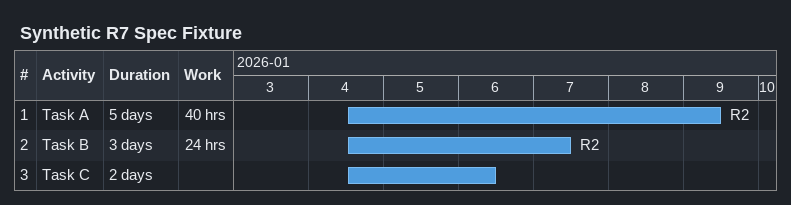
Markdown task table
Synthetic R7 Spec Fixture

| ID | Task | Duration | Start | Finish | Resources | Work (h) |
|---|---|---|---|---|---|---|
| 1 | Task A | 5d | 2026-01-04 | 2026-01-09 | R2 | 40 |
| 2 | Task B | 3d | 2026-01-04 | 2026-01-07 | R2 | 24 |
| 3 | Task C | 2d | 2026-01-04 | 2026-01-06 |  |  |
